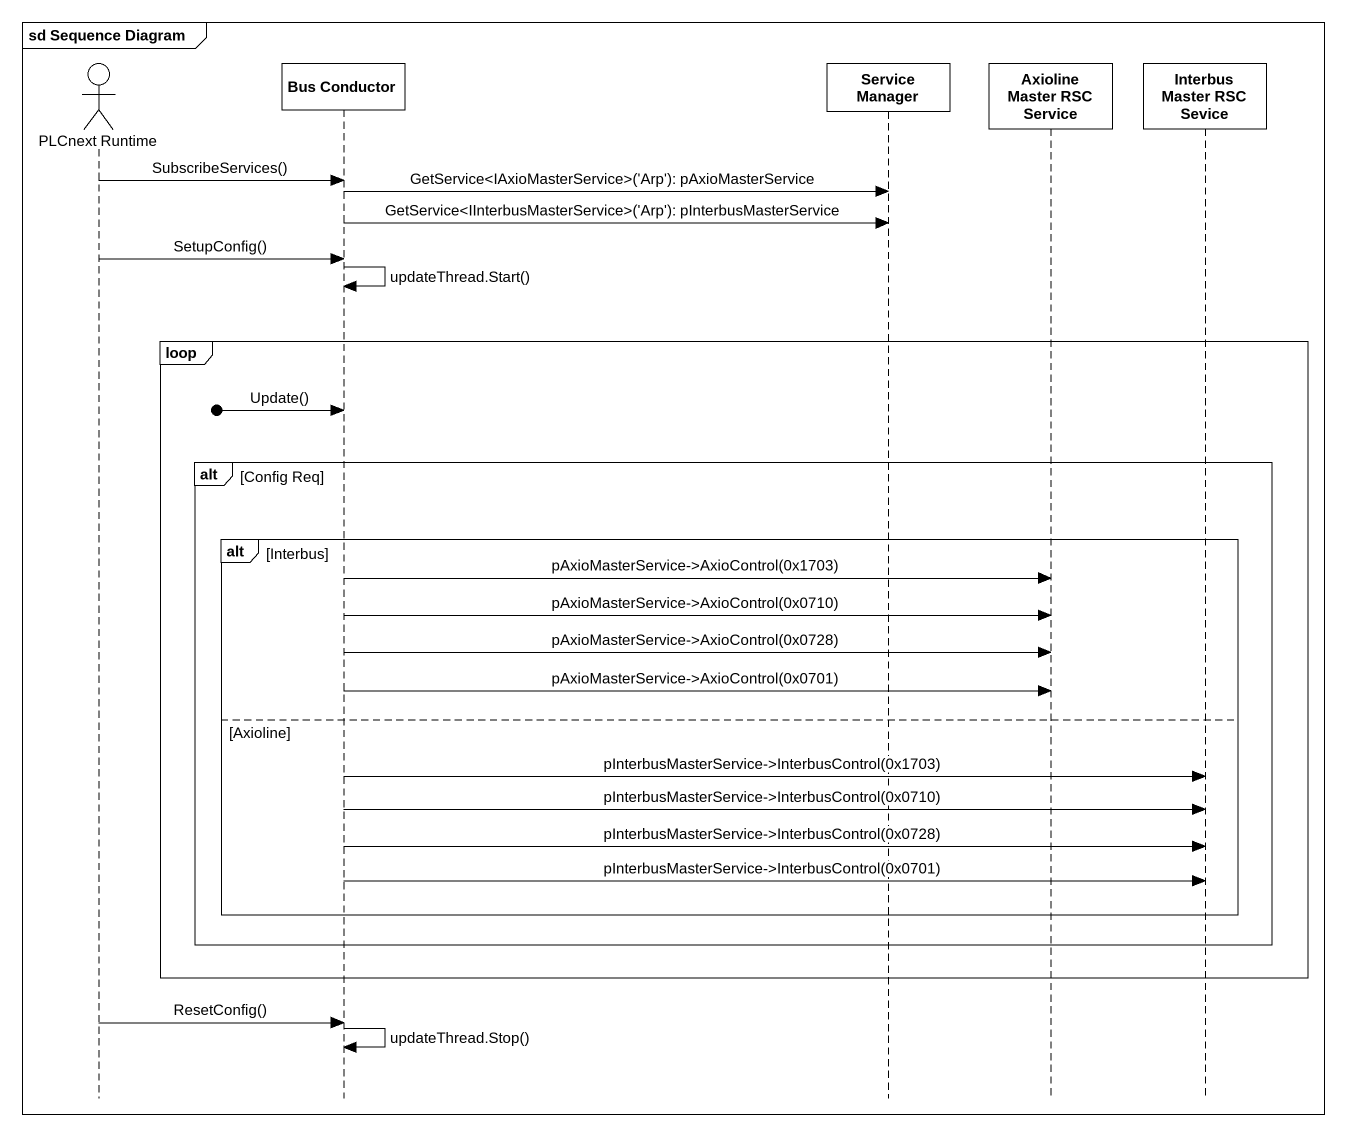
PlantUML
@startuml
mainframe sd Sequence Diagram
hide footbox
actor "PLCnext Runtime" as PLCnext_Runtime
participant "Bus Conductor" as Bus_Conductor
participant "Service Manager" as Service_Manager
participant "Axioline Master RSC Service" as Axioline_Master_RSC_Service
participant "Interbus Master RSC Sevice" as Interbus_Master_RSC_Sevice

PLCnext_Runtime -> Bus_Conductor : SubscribeServices()
Bus_Conductor -> Service_Manager : GetService<IAxioMasterService>('Arp'): pAxioMasterService
Bus_Conductor -> Service_Manager : GetService<IInterbusMasterService>('Arp'): pInterbusMasterService
PLCnext_Runtime -> Bus_Conductor : SetupConfig()
Bus_Conductor -> Bus_Conductor : updateThread.Start()
loop
  [o-> Bus_Conductor : Update()
  alt Config Req
    alt Interbus
      Bus_Conductor -> Axioline_Master_RSC_Service : pAxioMasterService->AxioControl(0x1703)
      Bus_Conductor -> Axioline_Master_RSC_Service : pAxioMasterService->AxioControl(0x0710)
      Bus_Conductor -> Axioline_Master_RSC_Service : pAxioMasterService->AxioControl(0x0728)
      Bus_Conductor -> Axioline_Master_RSC_Service : pAxioMasterService->AxioControl(0x0701)
    else Axioline
      Bus_Conductor -> Interbus_Master_RSC_Sevice : pInterbusMasterService->InterbusControl(0x1703)
      Bus_Conductor -> Interbus_Master_RSC_Sevice : pInterbusMasterService->InterbusControl(0x0710)
      Bus_Conductor -> Interbus_Master_RSC_Sevice : pInterbusMasterService->InterbusControl(0x0728)
      Bus_Conductor -> Interbus_Master_RSC_Sevice : pInterbusMasterService->InterbusControl(0x0701)
    end
  end
end
PLCnext_Runtime -> Bus_Conductor : ResetConfig()
Bus_Conductor -> Bus_Conductor : updateThread.Stop()
@enduml
